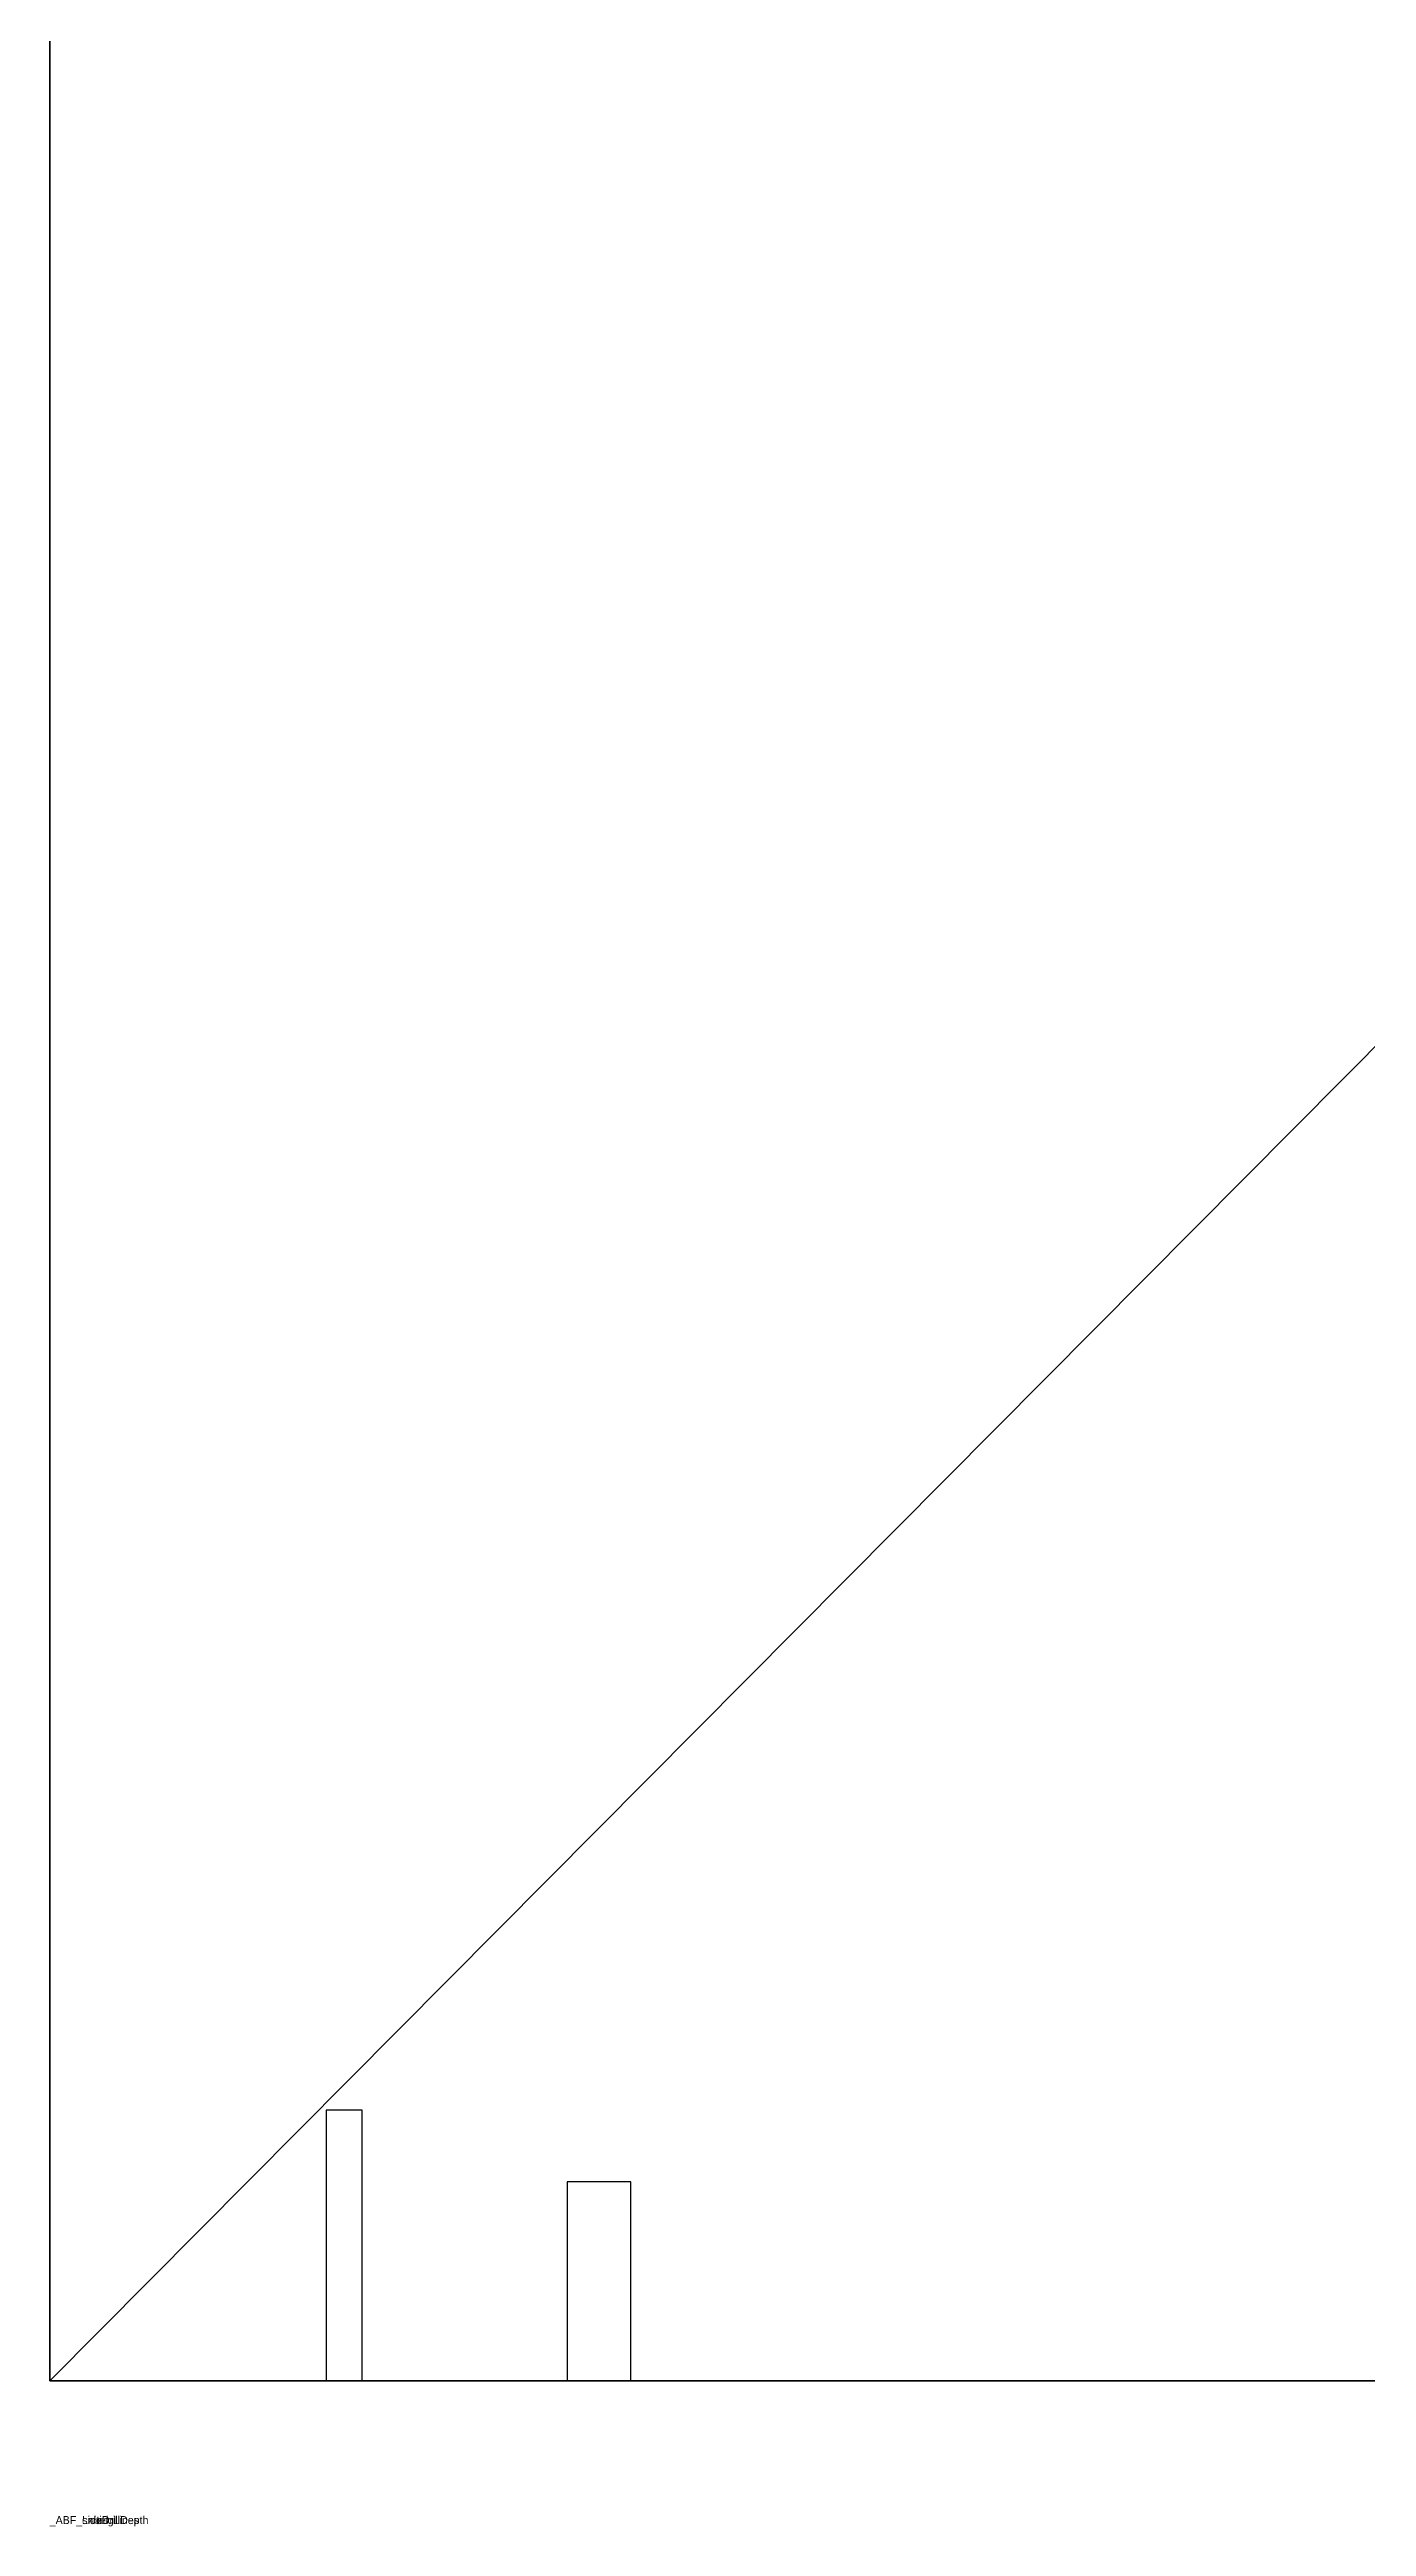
# Model space of a CAD drawing. Header units: millimetres. Extents: x -3650 to 26, y -486 to 1271.
# Drawn here: x -1210 to -1044.6, y -18.3 to 292.8 of the extents above; entities that cross this region are included whole.
import ezdxf

# ---------------------------------------------------------------- set-up
doc = ezdxf.new("R2010")
doc.units = ezdxf.units.MM
doc.header["$LTSCALE"] = 25.4
doc.layers.get('0').update_dxf_attribs({"true_color": 0xffffff})
for name, color, linetype, true_color in [('ABF_cuttingLines', 190, 'Continuous', 0x9900ff), ('ABF_Label', 252, 'Continuous', 0x777799), ('DSIDE-4.5', 190, 'Continuous', 0x9900ff), ('DSIDE-8', 22, 'Continuous', 0xcc4400)]:
    doc.layers.add(name, color=color, linetype=linetype, true_color=true_color)

# ---------------------------------------------------------------- blocks, each defined once
blk = doc.blocks.new('Group8#1')
blk = doc.blocks.new('Group9#1')
blk = doc.blocks.new('Group12#1')
at = {"layer": 'DSIDE-4.5', "color": 0}
blk.add_circle((-9, 0), 2.25, dxfattribs=at)
at = {"layer": 'DSIDE-8', "color": 0}
blk.add_circle((-9, -32), 4, dxfattribs=at)
blk = doc.blocks.new('Group13#1')
at = {"layer": 'DSIDE-4.5', "color": 0}
blk.add_polyline3d([(0, -2.25, 0), (0, -2.25, 34), (0, 2.25, 34), (0, 2.25, 0), (0, -2.25, 0)], close=True, dxfattribs=at)
at = {"layer": 'DSIDE-8', "color": 0}
blk.add_polyline3d([(0, -36, 0), (0, -36, 25), (0, -28, 25), (0, -28, 0), (0, -36, 0)], close=True, dxfattribs=at)
blk = doc.blocks.new('Group14#1')
blk = doc.blocks.new('Group15#1')
blk = doc.blocks.new('Group18#1')
blk = doc.blocks.new('Group19#1')
blk = doc.blocks.new('Group22#1')
at = {"layer": 'DSIDE-4.5', "color": 0}
blk.add_circle((-9, 0), 2.25, dxfattribs=at)
at = {"layer": 'DSIDE-8', "color": 0}
blk.add_circle((-9, 32), 4, dxfattribs=at)
blk = doc.blocks.new('Group23#1')
at = {"layer": 'DSIDE-4.5', "color": 0}
blk.add_polyline3d([(0, 2.25, 0), (0, 2.25, 34), (0, -2.25, 34), (0, -2.25, 0), (0, 2.25, 0)], close=True, dxfattribs=at)
at = {"layer": 'DSIDE-8', "color": 0}
blk.add_polyline3d([(0, 36, 0), (0, 36, 25), (0, 28, 25), (0, 28, 0), (0, 36, 0)], close=True, dxfattribs=at)
blk = doc.blocks.new('Group26#1')
blk = doc.blocks.new('Group27#1')
blk = doc.blocks.new('Group65#1')
blk = doc.blocks.new('Group101#1')
at = {"layer": 'ABF_cuttingLines', "color": 0}
blk.add_polyline3d([(600, 622, 0), (0, 622, 0), (0, 18, 0), (600, 18, 0), (600, 622, 0)], close=True, dxfattribs=at)
blk = doc.blocks.new('______ 1. ___#14')
at = {"layer": 'ABF_cuttingLines', "color": 0}
for p, q in [((0, 18, 18), (0, 622, 18)), ((0, 18), (0, 622)), ((0, 18, 18), (0, 622, 18)), ((0, 18), (0, 622)), ((600, 18, 18), (0, 18, 18)), ((600, 18), (0, 18)), ((600, 18, 18), (0, 18, 18)), ((0, 18, 18), (0, 18)), ((600, 18), (0, 18)), ((0, 18, 18), (0, 18))]:
    blk.add_line(p, q, dxfattribs=at)
at = {"color": 0, "extrusion": (0, 1, -1.19522e-15)}
ref = blk.add_blockref('Group8#1', (-300, 18, 622), dxfattribs=dict(at, rotation=90))
ref.add_attrib('Skp_GroupInstanceName', '_ABF_sideDrill', (0, 0), dxfattribs={"height": 1})
ref = blk.add_blockref('Group9#1', (-300, 18, 622), dxfattribs=dict(at, rotation=90))
ref.add_attrib('Skp_GroupInstanceName', '_ABF_sideDrillDepth', (0, 0), dxfattribs={"height": 1})
ref = blk.add_blockref('Group14#1', (-37, 18, 622), dxfattribs=dict(at, rotation=90))
ref.add_attrib('Skp_GroupInstanceName', '_ABF_sideDrill', (0, 0), dxfattribs={"height": 1})
ref = blk.add_blockref('Group15#1', (-37, 18, 622), dxfattribs=dict(at, rotation=90))
ref.add_attrib('Skp_GroupInstanceName', '_ABF_sideDrillDepth', (0, 0), dxfattribs={"height": 1})
ref = blk.add_blockref('Group18#1', (-563, 18, 622), dxfattribs=dict(at, rotation=90))
ref.add_attrib('Skp_GroupInstanceName', '_ABF_sideDrill', (0, 0), dxfattribs={"height": 1})
ref = blk.add_blockref('Group19#1', (-563, 18, 622), dxfattribs=dict(at, rotation=90))
ref.add_attrib('Skp_GroupInstanceName', '_ABF_sideDrillDepth', (0, 0), dxfattribs={"height": 1})
ref = blk.add_blockref('Group12#1', (-300, 18, 18), dxfattribs=dict(at, rotation=90))
ref.add_attrib('Skp_GroupInstanceName', '_ABF_sideDrill', (0, 0), dxfattribs={"height": 1})
ref = blk.add_blockref('Group13#1', (-300, 18, 18), dxfattribs=dict(at, rotation=90))
ref.add_attrib('Skp_GroupInstanceName', '_ABF_sideDrillDepth', (0, 0), dxfattribs={"height": 1})
ref = blk.add_blockref('Group22#1', (-37, 18, 18), dxfattribs=dict(at, rotation=90))
ref.add_attrib('Skp_GroupInstanceName', '_ABF_sideDrill', (0, 0), dxfattribs={"height": 1})
ref = blk.add_blockref('Group23#1', (-37, 18, 18), dxfattribs=dict(at, rotation=90))
ref.add_attrib('Skp_GroupInstanceName', '_ABF_sideDrillDepth', (0, 0), dxfattribs={"height": 1})
ref = blk.add_blockref('Group26#1', (-563, 18, 18), dxfattribs=dict(at, rotation=90))
ref.add_attrib('Skp_GroupInstanceName', '_ABF_sideDrill', (0, 0), dxfattribs={"height": 1})
ref = blk.add_blockref('Group27#1', (-563, 18, 18), dxfattribs=dict(at, rotation=90))
ref.add_attrib('Skp_GroupInstanceName', '_ABF_sideDrillDepth', (0, 0), dxfattribs={"height": 1})
at = {"layer": 'ABF_cuttingLines', "color": 0}
ref = blk.add_blockref('Group101#1', (0, 0, 18), dxfattribs=at)
ref.add_attrib('Skp_GroupInstanceName', '_ABF_cuttingLines', (0, 0), dxfattribs={"layer": '0', "height": 1})
at = {"layer": 'ABF_Label', "color": 0}
ref = blk.add_blockref('Group65#1', (300, 320, 18), dxfattribs=dict(at, xscale=0.979918693552369, yscale=0.979918693552369, rotation=90))
ref.add_attrib('Skp_GroupInstanceName', '_ABF_Label', (0, 0), dxfattribs={"layer": '0', "height": 1})
at = {"color": 7, "true_color": 0xffffff}
mesh = blk.add_polyface(dxfattribs=at)
corners = [(600, 18, 18), (0, 622, 18), (0, 18, 18), (600, 622, 18)]
mesh.append_faces([[corners[k] for k in face] for face in [(0, 1, 2), (1, 0, 3)]], dxfattribs={"vtx0": -1, "color": 7})
at = {"color": 0}
mesh = blk.add_polyface(dxfattribs=at)
corners = [(600, 622), (0, 18), (0, 622), (600, 18)]
mesh.append_faces([[corners[k] for k in face] for face in [(0, 1, 2), (1, 0, 3)]], dxfattribs={"vtx0": -1, "color": 0})
mesh = blk.add_polyface(dxfattribs=at)
corners = [(0, 18, 18), (0, 622), (0, 18), (0, 622, 18)]
mesh.append_faces([[corners[k] for k in face] for face in [(0, 1, 2), (1, 0, 3)]], dxfattribs={"vtx0": -1, "color": 0})
mesh = blk.add_polyface(dxfattribs=at)
corners = [(600, 18, 18), (0, 18), (600, 18), (0, 18, 18)]
mesh.append_faces([[corners[k] for k in face] for face in [(0, 1, 2), (1, 0, 3)]], dxfattribs={"vtx0": -1, "color": 0})
blk = doc.blocks.new('_._KRONOSPAN_7045_SU____18__THICKNESS_18')
at = {"color": 0}
blk.add_blockref('______ 1. ___#14', (-1210, -18), dxfattribs=at)

msp = doc.modelspace()

# ---------------------------------------------------------------- block references
at = {"color": 0}
msp.add_blockref('_._KRONOSPAN_7045_SU____18__THICKNESS_18', (0, 0), dxfattribs=at)

doc.saveas('drawing.dxf')
